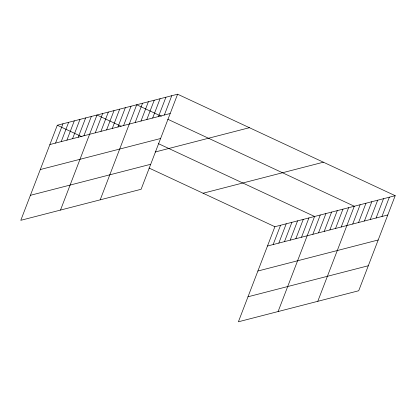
<?xml version="1.0" encoding="UTF-8"?>
<svg xmlns="http://www.w3.org/2000/svg" width="416" height="416" viewBox="0 0 416 416"><rect width="100%" height="100%" fill="white"/><g stroke="black" fill="none" stroke-linecap="round" stroke-linejoin="round"><path stroke-width="0.62" d="M177.606 94.208L57.294 125.247L20.8 220.314L141.112 189.28L177.606 94.208L395.2 195.686L358.706 290.753L238.394 321.792L274.888 226.72L395.2 195.686M55.562 143.078L62.967 123.786M61.23 141.612L68.635 122.32M66.903 140.15L74.308 120.858M72.576 138.689L79.981 119.392M78.244 137.223L85.654 117.931M83.918 135.762L91.322 116.47M60.502 210.075L96.996 115.003L121.124 126.256M95.264 132.834L102.669 113.542M100.932 131.373L108.342 112.076M106.605 129.906L114.01 110.614M112.278 128.445L119.683 109.153M117.952 126.984L125.356 107.687M123.62 125.518L131.03 106.226M100.204 199.831L136.698 104.764L161.403 116.282M135.138 122.548L142.542 103.256M140.982 121.04L148.387 101.748M146.827 119.532L154.232 100.24M152.667 118.024L160.077 98.732M158.512 116.516L165.916 97.224M164.356 115.008L171.761 95.716M273.151 244.551L280.561 225.259M278.824 243.09L286.229 223.798M284.497 241.623L291.902 222.331M290.17 240.162L297.575 220.87M295.838 238.701L303.248 219.404M301.512 237.234L308.916 217.942M278.096 311.548L314.59 216.481L158.465 143.671M312.858 234.312L320.263 215.015M318.526 232.846L325.936 213.554M324.199 231.384L331.604 212.092M329.872 229.918L337.277 210.626M335.546 228.457L342.95 209.165M341.214 226.996L348.624 207.698M317.798 301.304L354.292 206.237L167.721 119.226M352.732 224.021L360.136 204.729M358.576 222.513L365.981 203.221M364.421 221.005L371.826 201.713M370.261 219.502L377.671 200.205M376.106 217.994L383.51 198.697M381.95 216.486L389.355 197.189M49.889 144.539L170.201 113.5M40.29 169.546L160.602 138.507M155.189 152.001L249.413 127.696M30.399 195.312L150.712 164.273M203.081 193.237L323.393 162.198M267.483 246.017L387.795 214.978M257.884 271.024L378.196 239.985M247.993 296.785L368.306 265.746M57.294 125.247L81.994 136.765M149.016 168.022L274.888 226.72"/></g></svg>
